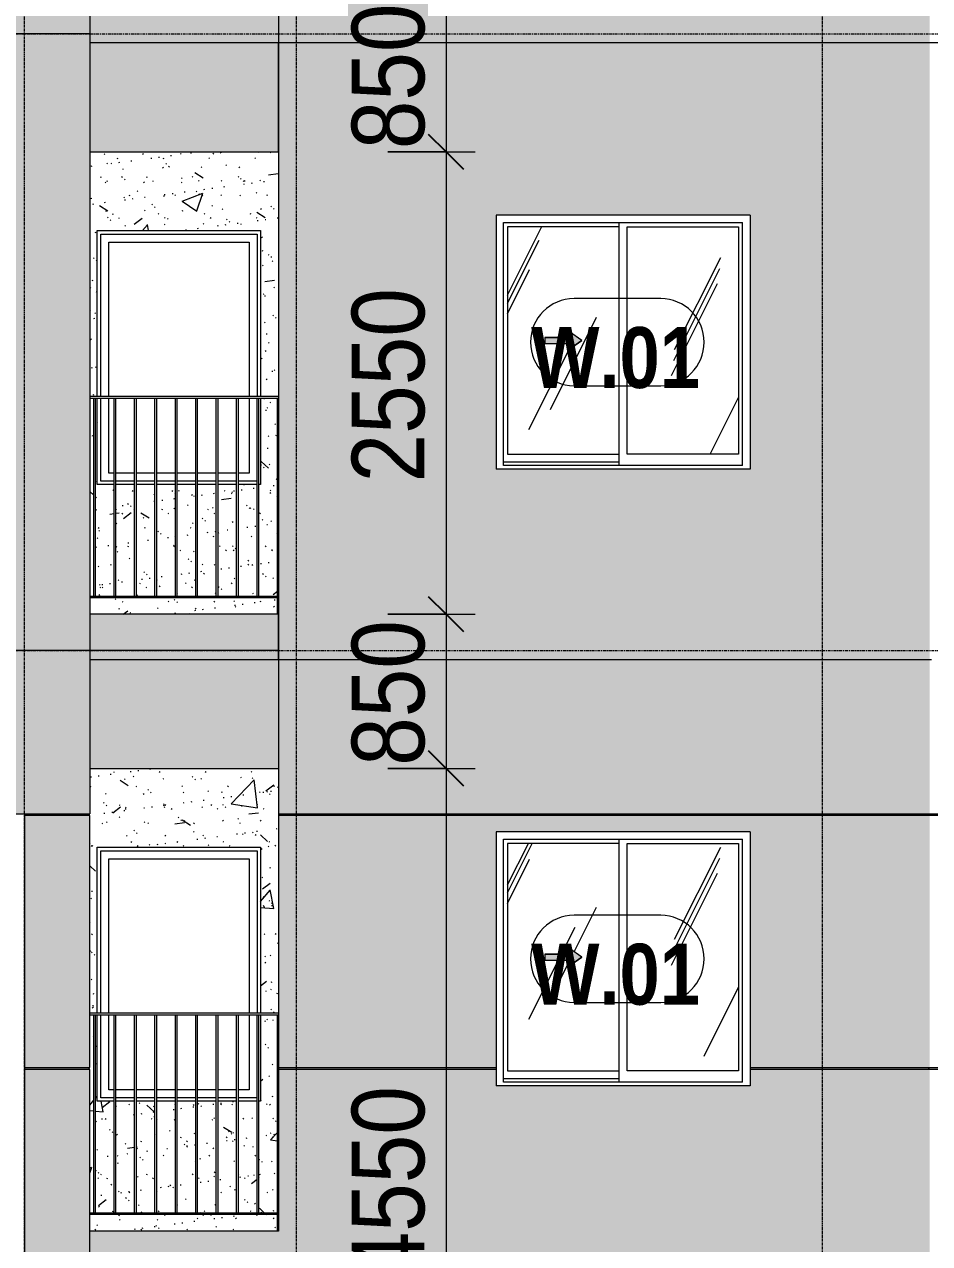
# Model space of a CAD drawing. Header units: millimetres. Extents: x -134153 to 99383, y -5233 to 35400.
# Drawn here: x 5959 to 10949, y 2330 to 9052 of the extents above; entities that cross this region are included whole.
import ezdxf

# ---------------------------------------------------------------- set-up
doc = ezdxf.new("R2010")
doc.units = ezdxf.units.MM
for name, pattern in [('1 NÉT CALL OUT', [6, 3, -3]), ('Centre', [31.75, 6.35, -4.7625, 15.875, -4.7625]), ('Grid Line', [22.225, 12.7, -3.175, 3.175, -3.175])]:
    doc.linetypes.add(name, pattern=pattern)
for name, color, linetype, lineweight in [('0-2', 250, 'Continuous', 5), ('A-ANNO-DIMS', 211, 'Continuous', 9), ('A-ANNO-DIMS-160', 211, 'Continuous', 9), ('A-DETL-GENF', 92, 'Continuous', 9), ('A-DETL-GENF-1', 92, '1 NÉT CALL OUT', 9), ('A-FLOR-HRAL', 11, 'Continuous', 9), ('A-FLOR-HRAL-1', 253, 'Continuous', 9), ('A-FLOR-LEVL-2', 51, 'Centre', 9), ('A-GLAZ', 151, 'Continuous', 9), ('A-GLAZ-1', 253, 'Continuous', 9), ('A-GLAZ-2', 7, 'Continuous', 9), ('A-GLAZ-3', 7, '1 NÉT CALL OUT', 9), ('A-GLAZ-IDEN', 152, 'Continuous', 9), ('A-WALL', 113, 'Continuous', 9), ('A-WALL-PATT-1', 9, 'Continuous', 9), ('A-WALL-PATT-2', 111, 'Continuous', 5), ('I-WALL', 2, 'Continuous', 9), ('I-WALL-1', 7, 'Continuous', 9), ('S-GRID-1', 1, 'Grid Line', 9)]:
    doc.layers.add(name, color=color, linetype=linetype, lineweight=lineweight)
doc.styles.add('Arial_B_1', font='arialbd_0.ttf', dxfattribs={"width": 0.85, "height": 336})
doc.styles.add('UTM Avo', font='UTM Avo.ttf', dxfattribs={"width": 0.9, "height": 400})
doc.dimstyles.new('1_Dim_chi_tiet_2_5', dxfattribs={"dimscale": 304.8, "dimtxt": 399.720379, "dimasz": 0.629921, "dimexe": 0.524934, "dimexo": 0.0625, "dimgap": 0.052493, "dimtad": 1, "dimdec": 0, "dimrnd": 5, "dimzin": 0, "dimdsep": 46, "dimtxsty": 'UTM Avo', "dimblk1": 'OBLIQUE', "dimblk2": 'OBLIQUE', "dimsah": 1, "dimcen": 0.09, "dimdle": 0.524934, "dimazin": 0, "dimtfac": 1, "dimtdec": 4, "dimtix": 1, "dimtmove": 0, "dimatfit": 3, "dimfxl": 1.049869, "dimfxlon": 1, "dimtvp": 1, "dimtolj": 1, "dimtzin": 0, "dimarcsym": 2})
pattern_1 = [(50, (82572.6, 0), (1165.978, -102.01), [121.92, -1341.12]), (355, (82572.6, 0), (-225.554, 1222.763), [97.536, -1072.896]), (100.451, (82669.8, -8.5), (940.433, 1120.746), [103.616, -1139.776]), (46.184, (82572.6, 325.1), (1734.906, -269.074), [182.88, -2011.68]), (96.636, (82717.2, 302.7), (1519.38, 1583.536), [155.424, -1709.665]), (351.184, (82572.6, 325.1), (1519.39, 1583.52), [146.304, -1609.344]), (21, (82735.2, 243.8), (970.332, -654.498), [121.92, -1341.12]), (326, (82735.2, 243.8), (395.533, 1178.804), [97.536, -1072.896]), (71.451, (82816, 189.3), (1365.87, 524.296), [103.616, -1139.776]), (37.5, (82572.62, 0), (19.767, 541.1527), [53.645, -1006.246, 53.645, -1035.507, -1076.96]), (37.5, (82572.62, 0), (19.767, 541.1527), [-2149.043, 53.645, -1023.315]), (7.5, (82572.6, 0), (427.646, 641.156), [53.645, -567.334, 53.645, -981.862, -410.464]), (7.5, (82572.6, 0), (427.646, 641.156), [-1656.486, 53.645, -356.819]), (327.5, (82210.1, 0), (867.782, -36.665), [53.645, -352.755, 53.645, -1214.323, -1682.496]), (327.5, (82210.1, 0), (867.782, -36.665), [-1674.368, 53.645, -1628.85]), (317.5, (82047.56, 0), (948.028, 162.731), [53.645, -474.675, 53.645, -788.416, -1194.816]), (317.5, (82047.56, 0), (948.028, 162.731), [-1370.38, 53.645, -1141.17])]
pattern_2 = [(37.5, (82572.62, 0), (-5.1206, 156.61216), [5.364, -118.181, 5.364, -132.812, -132.08]), (37.5, (82572.62, 0), (-5.1206, 156.61216), [-261.722, 5.364, -126.716]), (7.5, (82572.62, 0), (143.847, 229.3842), [5.364, -61.285, 5.364, -105.989, -42.672]), (7.5, (82572.62, 0), (143.847, 229.3842), [-178.003, 5.364, -37.308]), (327.5, (82472.65, 0), (253.1176, 0.4601), [5.364, -35.276, 5.364, -140.94, -191.008]), (327.5, (82472.65, 0), (253.1176, 0.4601), [-186.944, 5.364, -185.644]), (317.5, (82472.65, 0), (244.3381, 71.3376), [5.364, -14.956, 5.364, -90.546, -109.728]), (317.5, (82472.65, 0), (244.3381, 71.3376), [-116.23, 5.364, -104.364])]
pattern_3 = [(63.435, (84482.24, 111.3), (-0.002, 1625.6), [567.96, -3066.99]), (63.435, (82856.64, 111.3), (-0.002, 1625.6), [567.96, -3066.99]), (63.435, (85260.4, 425.35), (-0.002, 1625.6), [567.96, -3066.99]), (63.435, (83634.8, 425.35), (-0.002, 1625.6), [567.96, -3066.99]), (63.435, (85142.64, 314.5), (-0.002, 1625.6), [567.96, -3066.99]), (63.435, (83517.04, 314.5), (-0.002, 1625.6), [567.96, -3066.99]), (63.435, (85022.6, 949.4), (-0.002, 1625.6), [276.055, -3358.896]), (63.435, (83397, 949.4), (-0.002, 1625.6), [276.055, -3358.896]), (63.435, (84944.06, 851.15), (-0.002, 1625.6), [567.96, -3066.99]), (63.435, (83318.46, 851.15), (-0.002, 1625.6), [567.96, -3066.99]), (63.435, (84957.9, 921.7), (-0.002, 1625.6), [567.96, -3066.99]), (63.435, (83332.3, 921.7), (-0.002, 1625.6), [567.96, -3066.99]), (63.435, (84302.1, 612.2), (-0.002, 1625.6), [567.96, -3066.99]), (63.435, (82676.5, 612.2), (-0.002, 1625.6), [567.96, -3066.99]), (63.435, (84315.9, 695.35), (-0.002, 1625.6), [567.96, -3066.99]), (63.435, (82690.3, 695.35), (-0.002, 1625.6), [567.96, -3066.99]), (63.435, (84319.65, 755.3), (-0.002, 1625.6), [567.96, -3066.99]), (63.435, (82694.05, 755.3), (-0.002, 1625.6), [567.96, -3066.99])]

# ---------------------------------------------------------------- blocks, each defined once
blk = doc.blocks.new('M_Fixed - 900 x 1400-901190-TKCS_MẶT ĐỨNG HƯỚNG NAM')
at = {"layer": 'A-GLAZ-2'}
for p, q in [((61273.6, 7000), (61273.6, 7896)), ((61273.6, 7896), (62135.6, 7896)), ((62135.6, 7896), (62135.6, 7000)), ((61317.6, 7000), (61317.6, 7852)), ((61317.6, 7852), (62091.6, 7852)), ((62091.6, 7852), (62091.6, 7000)), ((61273.6, 6534), (61273.6, 6990)), ((61317.6, 6578), (61317.6, 6990)), ((62091.6, 6990), (62091.6, 6578)), ((61347.6, 6534), (61273.6, 6534)), ((61347.6, 6578), (61317.6, 6578)), ((61460.1, 6578), (61357.6, 6578)), ((61460.1, 6534), (61357.6, 6534)), ((61572.6, 6578), (61470.1, 6578)), ((61572.6, 6534), (61470.1, 6534)), ((61685.1, 6578), (61582.6, 6578)), ((61685.1, 6534), (61582.6, 6534)), ((61797.6, 6578), (61695.1, 6578)), ((61797.6, 6534), (61695.1, 6534)), ((61910.1, 6578), (61807.6, 6578)), ((61910.1, 6534), (61807.6, 6534)), ((62022.6, 6578), (61920.1, 6578)), ((62022.6, 6534), (61920.1, 6534)), ((62091.6, 6578), (62032.6, 6578)), ((62135.1, 6534), (62032.6, 6534))]:
    blk.add_line(p, q, dxfattribs=at)
blk = doc.blocks.new('Railing - 10mm-901206-TKCS_MẶT ĐỨNG HƯỚNG NAM')
at = {"layer": 'A-FLOR-HRAL-1'}
for p, q in [((106960.064287, 5900), (106960.064287, 6990)), ((106970.064287, 5900), (106970.064287, 6990))]:
    blk.add_line(p, q, dxfattribs=at)
blk = doc.blocks.new('Railing - 50 x 10mm-V265-TKCS_MẶT ĐỨNG HƯỚNG NAM')
at = {"layer": 'A-FLOR-HRAL-1'}
for p in [(98652.564287, 6990), (98657.564287, 5800)]:
    blk.add_line(p, (98657.564287, 6990), dxfattribs=at)
blk = doc.blocks.new('Railing - Railing-1004288-TKCS_MẶT ĐỨNG HƯỚNG NAM')
at = {"layer": 'A-FLOR-HRAL-1'}
for p, q in [((44812.6, 5900), (45852.6, 5900)), ((45852.6, 5890), (44812.6, 5890))]:
    blk.add_line(p, q, dxfattribs=at)
at = {"extrusion": (0, 0, -1), "zscale": -1}
for name, p in [('Railing - 10mm-901206-TKCS_MẶT ĐỨNG HƯỚNG NAM', (-151805.1, 0)), ('Railing - 10mm-901206-TKCS_MẶT ĐỨNG HƯỚNG NAM', (-151917.6, 0)), ('Railing - 10mm-901206-TKCS_MẶT ĐỨNG HƯỚNG NAM', (-152030.1, 0)), ('Railing - 10mm-901206-TKCS_MẶT ĐỨNG HƯỚNG NAM', (-152142.6, 0)), ('Railing - 10mm-901206-TKCS_MẶT ĐỨNG HƯỚNG NAM', (-152255.1, 0)), ('Railing - 10mm-901206-TKCS_MẶT ĐỨNG HƯỚNG NAM', (-152367.6, 0)), ('Railing - 10mm-901206-TKCS_MẶT ĐỨNG HƯỚNG NAM', (-152480.1, 0)), ('Railing - 10mm-901206-TKCS_MẶT ĐỨNG HƯỚNG NAM', (-152592.6, 0)), ('Railing - 10mm-901206-TKCS_MẶT ĐỨNG HƯỚNG NAM', (-152705.1, 0)), ('Railing - 50 x 10mm-V265-TKCS_MẶT ĐỨNG HƯỚNG NAM', (-144505.1, 0))]:
    blk.add_blockref(name, p, dxfattribs=at)
blk = doc.blocks.new('Top Rail Type - Top Rail_Internal_-1004289-TKCS_MẶT ĐỨNG HƯỚNG NAM')
at = {"layer": 'A-FLOR-HRAL-1'}
for p, q in [((45852.564287, 7000), (44812.564287, 7000)), ((45852.564287, 6990), (44812.564287, 6990))]:
    blk.add_line(p, q, dxfattribs=at)
blk = doc.blocks.new('NCV_TKTC_TANG 2_rvt-2-TKCS_MẶT ĐỨNG HƯỚNG NAM')
at = {"layer": 'A-WALL-PATT-1'}
h = blk.add_hatch(dxfattribs=at)
h.set_pattern_fill('FP_31', color=256, style=0, pattern_type=2)
h.set_pattern_definition(pattern_1)
h.paths.add_polyline_path([(44812.6, 5800), (45847.6, 5800), (45847.6, 5890), (44812.6, 5890)])
h.paths.add_polyline_path([(45510.1, 5900), (45510.1, 6515), (45407.6, 6513.3), (45407.6, 5900)])
h.paths.add_polyline_path([(45622.6, 5900), (45622.6, 6515), (45520.1, 6513.3), (45520.1, 5900)])
h.paths.add_polyline_path([(45632.6, 5900), (45735.1, 5900), (45735.1, 6515), (45632.6, 6513.3), (45632.6, 6418.3)])
h.paths.add_polyline_path([(45397.6, 5900), (45397.6, 6515), (45295.1, 6513.3), (45295.1, 5900)])
h.paths.add_polyline_path([(45285.1, 5900), (45285.1, 6515), (45182.6, 6513.3), (45182.6, 5900)])
h.paths.add_polyline_path([(44812.6, 5900), (44835.1, 5900), (44835.1, 6990), (44812.6, 6990), (44812.6, 6325.7)])
h.paths.add_polyline_path([(45172.6, 5900), (45172.6, 6515), (45070.1, 6513.3), (45070.1, 5900)])
h.paths.add_polyline_path([(44845.1, 5900), (44947.6, 5900), (44947.6, 6515), (44854.6, 6515), (44854.6, 6990), (44845.1, 6990), (44845.1, 6472.1)])
h.paths.add_polyline_path([(45060.1, 5900), (45060.1, 6515), (44957.6, 6513.3), (44957.6, 5900), (44978.2, 5900)])
h.paths.add_polyline_path([(45745.1, 5900), (45847.6, 5900), (45847.6, 6990), (45754.6, 6990), (45754.6, 6515), (45745.1, 6515), (45745.1, 6507.5)])
h.paths.add_polyline_path([(45847.6, 7000), (45852.6, 7000), (45852.6, 8349.3), (44812.6, 8349.3), (44812.6, 7000), (44854.6, 7000), (44854.6, 7915), (45754.6, 7915), (45754.6, 7000)])
h = blk.add_hatch(dxfattribs=at)
h.set_pattern_fill('FP_32', color=256, style=0, pattern_type=2)
h.set_pattern_definition(pattern_2)
h.paths.add_polyline_path([(44812.6, 5800), (45847.6, 5800), (45847.6, 5890), (44812.6, 5890)])
h.paths.add_polyline_path([(45510.1, 5900), (45510.1, 6515), (45407.6, 6513.3), (45407.6, 5900)])
h.paths.add_polyline_path([(45622.6, 5900), (45622.6, 6515), (45520.1, 6513.3), (45520.1, 5900)])
h.paths.add_polyline_path([(45632.6, 5900), (45735.1, 5900), (45735.1, 6515), (45632.6, 6513.3), (45632.6, 6418.3)])
h.paths.add_polyline_path([(45397.6, 5900), (45397.6, 6515), (45295.1, 6513.3), (45295.1, 5900)])
h.paths.add_polyline_path([(45285.1, 5900), (45285.1, 6515), (45182.6, 6513.3), (45182.6, 5900)])
h.paths.add_polyline_path([(44812.6, 5900), (44835.1, 5900), (44835.1, 6990), (44812.6, 6990), (44812.6, 6325.7)])
h.paths.add_polyline_path([(45172.6, 5900), (45172.6, 6515), (45070.1, 6513.3), (45070.1, 5900)])
h.paths.add_polyline_path([(44845.1, 5900), (44947.6, 5900), (44947.6, 6515), (44854.6, 6515), (44854.6, 6990), (44845.1, 6990), (44845.1, 6472.1)])
h.paths.add_polyline_path([(45060.1, 5900), (45060.1, 6515), (44957.6, 6513.3), (44957.6, 5900), (44978.2, 5900)])
h.paths.add_polyline_path([(45745.1, 5900), (45847.6, 5900), (45847.6, 6990), (45754.6, 6990), (45754.6, 6515), (45745.1, 6515), (45745.1, 6507.5)])
h.paths.add_polyline_path([(45847.6, 7000), (45852.6, 7000), (45852.6, 8349.3), (44812.6, 8349.3), (44812.6, 7000), (44854.6, 7000), (44854.6, 7915), (45754.6, 7915), (45754.6, 7000)])
at = {"layer": 'I-WALL-1'}
for p, q in [((44854.6, 7000), (44854.6, 7915)), ((44854.6, 7915), (45754.6, 7915)), ((45754.6, 7915), (45754.6, 7000)), ((44854.6, 6515), (44854.6, 6990)), ((45754.6, 6990), (45754.6, 6515)), ((44947.6, 6515), (44854.6, 6515)), ((45060.1, 6515), (44957.6, 6515)), ((45172.6, 6515), (45070.1, 6515)), ((45285.1, 6515), (45182.6, 6515)), ((45397.6, 6515), (45295.1, 6515)), ((45510.1, 6515), (45407.6, 6515)), ((45622.6, 6515), (45520.1, 6515)), ((45735.1, 6515), (45632.6, 6515)), ((45754.6, 6515), (45745.1, 6515))]:
    blk.add_line(p, q, dxfattribs=at)
at = {"layer": 'A-FLOR-HRAL-1'}
for name in ['Top Rail Type - Top Rail_Internal_-1004289-TKCS_MẶT ĐỨNG HƯỚNG NAM', 'Railing - Railing-1004288-TKCS_MẶT ĐỨNG HƯỚNG NAM']:
    blk.add_blockref(name, (0, 0), dxfattribs=at)
at = {"layer": 'A-GLAZ-1'}
blk.add_blockref('M_Fixed - 900 x 1400-901190-TKCS_MẶT ĐỨNG HƯỚNG NAM', (-16400, 0), dxfattribs=at)
blk = doc.blocks.new('M_Fixed - 900 x 1400-553070-TKCS_MẶT ĐỨNG HƯỚNG NAM')
at = {"layer": 'A-GLAZ-2'}
for p, q in [((61273.6, 3600), (61273.6, 4496)), ((61273.6, 4496), (62135.6, 4496)), ((61317.6, 3600), (61317.6, 4452)), ((61317.6, 4452), (62091.6, 4452)), ((62091.6, 4452), (62091.6, 3600)), ((62135.6, 4496), (62135.6, 3600)), ((61273.6, 3134), (61273.6, 3590)), ((61317.6, 3178), (61317.6, 3590)), ((62091.6, 3590), (62091.6, 3178)), ((61347.6, 3178), (61317.6, 3178)), ((61460.1, 3178), (61357.6, 3178)), ((61572.6, 3178), (61470.1, 3178)), ((61685.1, 3178), (61582.6, 3178)), ((61797.6, 3178), (61695.1, 3178)), ((61910.1, 3178), (61807.6, 3178)), ((62022.6, 3178), (61920.1, 3178)), ((62091.6, 3178), (62032.6, 3178)), ((61347.6, 3134), (61273.6, 3134)), ((61460.1, 3134), (61357.6, 3134)), ((61572.6, 3134), (61470.1, 3134)), ((61685.1, 3134), (61582.6, 3134)), ((61797.6, 3134), (61695.1, 3134)), ((61910.1, 3134), (61807.6, 3134)), ((62022.6, 3134), (61920.1, 3134)), ((62135.1, 3134), (62032.6, 3134))]:
    blk.add_line(p, q, dxfattribs=at)
blk = doc.blocks.new('Railing - 10mm-457212-TKCS_MẶT ĐỨNG HƯỚNG NAM')
at = {"layer": 'A-FLOR-HRAL-1'}
for p, q in [((115160.064287, 2500), (115160.064287, 3590)), ((115170.064287, 2500), (115170.064287, 3590))]:
    blk.add_line(p, q, dxfattribs=at)
blk = doc.blocks.new('Railing - 50 x 10mm-V271-TKCS_MẶT ĐỨNG HƯỚNG NAM')
at = {"layer": 'A-FLOR-HRAL-1'}
for p in [(45847.6, 2399.2), (45852.6, 3590)]:
    blk.add_line(p, (45847.6, 3590), dxfattribs=at)
blk = doc.blocks.new('Railing - Railing-641395-TKCS_MẶT ĐỨNG HƯỚNG NAM')
at = {"layer": 'A-FLOR-HRAL-1'}
for p, q in [((44812.6, 2500), (45852.6, 2500)), ((45852.6, 2490), (44812.6, 2490))]:
    blk.add_line(p, q, dxfattribs=at)
at = {"extrusion": (0, 0, -1), "zscale": -1}
for p in [(-160005.1, 0), (-160117.6, 0), (-160230.1, 0), (-160342.6, 0), (-160455.1, 0), (-160567.6, 0), (-160680.1, 0), (-160792.6, 0), (-160905.1, 0)]:
    blk.add_blockref('Railing - 10mm-457212-TKCS_MẶT ĐỨNG HƯỚNG NAM', p, dxfattribs=at)
blk.add_blockref('Railing - 50 x 10mm-V271-TKCS_MẶT ĐỨNG HƯỚNG NAM', (0, 0))
blk = doc.blocks.new('Top Rail Type - Top Rail_Internal_-641396-TKCS_MẶT ĐỨNG HƯỚNG NAM')
at = {"layer": 'A-FLOR-HRAL-1'}
for p, q in [((45852.564287, 3600), (44812.564287, 3600)), ((45852.564287, 3590), (44812.564287, 3590))]:
    blk.add_line(p, q, dxfattribs=at)
blk = doc.blocks.new('NCV_TKTC_TANG 1_rvt-2-TKCS_MẶT ĐỨNG HƯỚNG NAM')
at = {"layer": 'A-WALL-PATT-1'}
h = blk.add_hatch(dxfattribs=at)
h.set_pattern_fill('FP_31', color=256, style=0, pattern_type=2)
h.set_pattern_definition(pattern_1)
h.paths.add_polyline_path([(44850.9, 2399.2), (45847.6, 2399.2), (45847.6, 2490), (44812.6, 2490), (44812.6, 2399.2)])
h.paths.add_polyline_path([(45510.1, 2500), (45510.1, 3115), (45407.6, 3115), (45407.6, 2500)])
h.paths.add_polyline_path([(45622.6, 2500), (45622.6, 3115), (45520.1, 3115), (45520.1, 2500)])
h.paths.add_polyline_path([(45632.6, 2500), (45735.1, 2500), (45735.1, 3115), (45632.6, 3115), (45632.6, 3018.3)])
h.paths.add_polyline_path([(45182.6, 2500), (45285.1, 2500), (45285.1, 3115), (45182.6, 3115), (45182.6, 2661.9)])
h.paths.add_polyline_path([(45172.6, 2500), (45172.6, 3115), (45070.1, 3115), (45070.1, 2500)])
h.paths.add_polyline_path([(45397.6, 2500), (45397.6, 3115), (45295.1, 3115), (45295.1, 2500)])
h.paths.add_polyline_path([(44835.1, 2500), (44835.1, 3590), (44812.6, 3590), (44812.6, 3300), (44808.6, 3300), (44808.6, 3290), (44812.6, 3290), (44812.6, 2500)])
h.paths.add_polyline_path([(44845.1, 2500), (44947.6, 2500), (44947.6, 3115), (44854.6, 3115), (44854.6, 3590), (44845.1, 3590), (44845.1, 3072.1)])
h.paths.add_polyline_path([(44978.2, 2500), (45060.1, 2500), (45060.1, 3115), (44957.6, 3115), (44957.6, 2500)])
h.paths.add_polyline_path([(45745.1, 2500), (45847.6, 2500), (45847.6, 3590), (45754.6, 3590), (45754.6, 3115), (45745.1, 3115), (45745.1, 3107.5)])
h.paths.add_polyline_path([(44812.6, 3600), (44854.6, 3600), (44854.6, 4515), (45754.6, 4515), (45754.6, 3600), (45852.6, 3600), (45852.6, 4950), (44812.6, 4950), (44812.6, 4700), (44808.6, 4700), (44808.6, 4690), (44812.6, 4690), (44812.6, 4019.3)])
h = blk.add_hatch(dxfattribs=at)
h.set_pattern_fill('FP_32', color=256, style=0, pattern_type=2)
h.set_pattern_definition(pattern_2)
h.paths.add_polyline_path([(44850.9, 2399.2), (45847.6, 2399.2), (45847.6, 2490), (44812.6, 2490), (44812.6, 2399.2)])
h.paths.add_polyline_path([(45510.1, 2500), (45510.1, 3115), (45407.6, 3115), (45407.6, 2500)])
h.paths.add_polyline_path([(45622.6, 2500), (45622.6, 3115), (45520.1, 3115), (45520.1, 2500)])
h.paths.add_polyline_path([(45632.6, 2500), (45735.1, 2500), (45735.1, 3115), (45632.6, 3115), (45632.6, 3018.3)])
h.paths.add_polyline_path([(45182.6, 2500), (45285.1, 2500), (45285.1, 3115), (45182.6, 3115), (45182.6, 2661.9)])
h.paths.add_polyline_path([(45172.6, 2500), (45172.6, 3115), (45070.1, 3115), (45070.1, 2500)])
h.paths.add_polyline_path([(45397.6, 2500), (45397.6, 3115), (45295.1, 3115), (45295.1, 2500)])
h.paths.add_polyline_path([(44835.1, 2500), (44835.1, 3590), (44812.6, 3590), (44812.6, 3300), (44808.6, 3300), (44808.6, 3290), (44812.6, 3290), (44812.6, 2500)])
h.paths.add_polyline_path([(44845.1, 2500), (44947.6, 2500), (44947.6, 3115), (44854.6, 3115), (44854.6, 3590), (44845.1, 3590), (44845.1, 3072.1)])
h.paths.add_polyline_path([(44978.2, 2500), (45060.1, 2500), (45060.1, 3115), (44957.6, 3115), (44957.6, 2500)])
h.paths.add_polyline_path([(45745.1, 2500), (45847.6, 2500), (45847.6, 3590), (45754.6, 3590), (45754.6, 3115), (45745.1, 3115), (45745.1, 3107.5)])
h.paths.add_polyline_path([(44812.6, 3600), (44854.6, 3600), (44854.6, 4515), (45754.6, 4515), (45754.6, 3600), (45852.6, 3600), (45852.6, 4950), (44812.6, 4950), (44812.6, 4700), (44808.6, 4700), (44808.6, 4690), (44812.6, 4690), (44812.6, 4019.3)])
at = {"layer": 'I-WALL-1'}
for p, q in [((44854.6, 3600), (44854.6, 4515)), ((44854.6, 4515), (45754.6, 4515)), ((45754.6, 4515), (45754.6, 3600)), ((44854.6, 3115), (44854.6, 3590)), ((45754.6, 3590), (45754.6, 3115)), ((44947.6, 3115), (44854.6, 3115)), ((45060.1, 3115), (44957.6, 3115)), ((45172.6, 3115), (45070.1, 3115)), ((45285.1, 3115), (45182.6, 3115)), ((45397.6, 3115), (45295.1, 3115)), ((45510.1, 3115), (45407.6, 3115)), ((45622.6, 3115), (45520.1, 3115)), ((45735.1, 3115), (45632.6, 3115)), ((45754.6, 3115), (45745.1, 3115))]:
    blk.add_line(p, q, dxfattribs=at)
at = {"layer": 'A-FLOR-HRAL'}
for name in ['Top Rail Type - Top Rail_Internal_-641396-TKCS_MẶT ĐỨNG HƯỚNG NAM', 'Railing - Railing-641395-TKCS_MẶT ĐỨNG HƯỚNG NAM']:
    blk.add_blockref(name, (0, 0), dxfattribs=at)
at = {"layer": 'A-GLAZ'}
blk.add_blockref('M_Fixed - 900 x 1400-553070-TKCS_MẶT ĐỨNG HƯỚNG NAM', (-16400, 0), dxfattribs=at)
blk = doc.blocks.new('1_FAMILY RVT - W01-WxH 1400x1400xmm-389822-TKCS_MẶT ĐỨNG HƯỚNG NAM')
at = {"layer": 'A-DETL-GENF-1'}
blk.add_hatch(color=256, dxfattribs=at).paths.add_polyline_path([(47457.1, 3862.1), (47524.8, 3909.5), (47457.1, 3957), (47457.1, 3926.5), (47321.6, 3926.5), (47321.6, 3892.6), (47457.1, 3892.6)])
at = {"layer": 'A-GLAZ'}
h = blk.add_hatch(dxfattribs=at)
h.set_pattern_fill('FP_30', color=256, style=0, pattern_type=2)
h.set_pattern_definition(pattern_3)
h.paths.add_polyline_path([(47116.1, 3282.6), (47730.3, 3282.6), (47730.3, 4536.5), (47116.1, 4536.5), (47116.1, 3896.8)])
h.paths.add_polyline_path([(47457.1, 3862.1), (47457.1, 3892.6), (47321.6, 3892.6), (47321.6, 3926.5), (47457.1, 3926.5), (47457.1, 3957), (47524.8, 3909.5), (47500.6, 3892.6)])
h = blk.add_hatch(dxfattribs=at)
h.set_pattern_fill('FP_30', color=256, style=0, pattern_type=2)
h.set_pattern_definition(pattern_3)
h.paths.add_polyline_path([(48389.1, 3282.6), (48389.1, 4536.5), (47774.8, 4536.5), (47774.8, 3282.6)])
at = {"layer": 'A-DETL-GENF'}
for p, q in [((47321.6, 3926.5), (47321.6, 3892.6)), ((47321.6, 3926.5), (47457.1, 3926.5)), ((47457.1, 3926.5), (47321.6, 3926.5)), ((47321.6, 3926.5), (47321.6, 3892.6)), ((47457.1, 3957), (47457.1, 3926.5)), ((47524.8, 3909.5), (47457.1, 3957)), ((47524.8, 3909.5), (47457.1, 3957)), ((47457.1, 3957), (47457.1, 3926.5)), ((47524.8, 3909.5), (47457.1, 3862.1)), ((47457.1, 3862.1), (47524.8, 3909.5)), ((47321.6, 3892.6), (47457.1, 3892.6)), ((47321.6, 3892.6), (47457.1, 3892.6)), ((47457.1, 3892.6), (47457.1, 3862.1)), ((47457.1, 3892.6), (47457.1, 3862.1))]:
    blk.add_line(p, q, dxfattribs=at)
at = {"layer": 'A-GLAZ'}
for p, q in [((48452.6, 4600), (47052.6, 4600)), ((47052.6, 4600), (47052.6, 3200)), ((48452.6, 4600), (48452.6, 3200)), ((47093.5, 4559.1), (48411.6, 4559.1)), ((47093.5, 3219.1), (47093.5, 4559.1)), ((47116.1, 4536.5), (47116.1, 3282.6)), ((47730.3, 4536.5), (47116.1, 4536.5)), ((47730.3, 4559.1), (47730.3, 3219.1)), ((47774.8, 3282.6), (47774.8, 4536.5)), ((47774.8, 4536.5), (48389.1, 4536.5)), ((48389.1, 4536.5), (48389.1, 3282.6)), ((48411.6, 3219.1), (48411.6, 4559.1)), ((47730.3, 3238.1), (47093.5, 3238.1)), ((47730.3, 3238.1), (47093.5, 3238.1)), ((47116.1, 3282.6), (47730.3, 3282.6)), ((48389.1, 3282.6), (47774.8, 3282.6)), ((48452.6, 3200), (47052.6, 3200)), ((48411.6, 3219.1), (47093.5, 3219.1))]:
    blk.add_line(p, q, dxfattribs=at)
blk = doc.blocks.new('1_FAMILY RVT - W01-WxH 1400x1400xmm-V274-TKCS_MẶT ĐỨNG HƯỚNG NAM')
at = {"layer": 'A-DETL-GENF-1'}
blk.add_hatch(color=256, dxfattribs=at).paths.add_polyline_path([(47457.1, 7262.1), (47524.8, 7309.5), (47457.1, 7357), (47457.1, 7326.5), (47321.6, 7326.5), (47321.6, 7292.6), (47457.1, 7292.6)])
at = {"layer": 'A-GLAZ'}
h = blk.add_hatch(dxfattribs=at)
h.set_pattern_fill('FP_30', color=256, style=0, pattern_type=2)
h.set_pattern_definition(pattern_3)
h.paths.add_polyline_path([(47116.1, 6682.5), (47730.3, 6682.5), (47730.3, 7936.5), (47116.1, 7936.5), (47116.1, 7296.8)])
h.paths.add_polyline_path([(47457.1, 7262.1), (47457.1, 7292.6), (47321.6, 7292.6), (47321.6, 7326.5), (47457.1, 7326.5), (47457.1, 7357), (47524.8, 7309.5), (47500.6, 7292.6)])
h = blk.add_hatch(dxfattribs=at)
h.set_pattern_fill('FP_30', color=256, style=0, pattern_type=2)
h.set_pattern_definition(pattern_3)
h.paths.add_polyline_path([(48389.1, 6682.5), (48389.1, 7936.5), (47774.8, 7936.5), (47774.8, 6682.5)])
at = {"layer": 'A-DETL-GENF'}
for p, q in [((47457.1, 7357), (47457.1, 7326.5)), ((47524.8, 7309.5), (47457.1, 7357)), ((47524.8, 7309.5), (47457.1, 7357)), ((47457.1, 7357), (47457.1, 7326.5)), ((47321.6, 7326.5), (47321.6, 7292.6)), ((47321.6, 7326.5), (47457.1, 7326.5)), ((47457.1, 7326.5), (47321.6, 7326.5)), ((47321.6, 7326.5), (47321.6, 7292.6)), ((47321.6, 7292.6), (47457.1, 7292.6)), ((47321.6, 7292.6), (47457.1, 7292.6)), ((47524.8, 7309.5), (47457.1, 7262.1)), ((47457.1, 7262.1), (47524.8, 7309.5)), ((47457.1, 7292.6), (47457.1, 7262.1)), ((47457.1, 7292.6), (47457.1, 7262.1))]:
    blk.add_line(p, q, dxfattribs=at)
at = {"layer": 'A-GLAZ'}
for p, q in [((48452.6, 8000), (47052.6, 8000)), ((47052.6, 8000), (47052.6, 6600)), ((48452.6, 8000), (48452.6, 6600)), ((47093.5, 7959.1), (48411.6, 7959.1)), ((47093.5, 6619), (47093.5, 7959.1)), ((47116.1, 7936.5), (47116.1, 6682.5)), ((47730.3, 7936.5), (47116.1, 7936.5)), ((47730.3, 7959.1), (47730.3, 6619)), ((47774.8, 6682.5), (47774.8, 7936.5)), ((47774.8, 7936.5), (48389.1, 7936.5)), ((48389.1, 7936.5), (48389.1, 6682.5)), ((48411.6, 6619), (48411.6, 7959.1)), ((47116.1, 6682.5), (47730.3, 6682.5)), ((48389.1, 6682.5), (47774.8, 6682.5)), ((48452.6, 6600), (47052.6, 6600)), ((47730.3, 6638.1), (47093.5, 6638.1)), ((47730.3, 6638.1), (47093.5, 6638.1)), ((48411.6, 6619), (47093.5, 6619))]:
    blk.add_line(p, q, dxfattribs=at)
blk = doc.blocks.new('SSA-WINDOW TAG - 10-2062020-TKCS_MẶT ĐỨNG HƯỚNG NAM')
at = {"layer": 'A-GLAZ-IDEN'}
for p, q in [((43760.064287, 11140), (43282.564287, 11140)), ((43282.564287, 10660), (43760.064287, 10660))]:
    blk.add_line(p, q, dxfattribs=at)
for centre, start, end in [((43282.564287, 10900), 90, 270), ((43760.064287, 10900), 270, 90)]:
    blk.add_arc(centre, 240, start, end, dxfattribs=at)
blk = doc.blocks.new('DIMBLOCK107-TKCS_MẶT ĐỨNG HƯỚNG NAM')
at = {"layer": 'A-ANNO-DIMS-160', "lineweight": 25}
for p, q in [((8283.1, 9200), (8187.1, 9296)), ((8283.1, 9200), (8379.1, 9104)), ((8283.1, 8349.3), (8187.1, 8445.3)), ((8283.1, 8349.3), (8379.1, 8253.3))]:
    blk.add_line(p, q, dxfattribs=at)
at = {"layer": 'A-ANNO-DIMS-160'}
for p, q in [((7963.1, 9200), (8443.1, 9200)), ((8283.1, 9200), (7963.1, 9200)), ((8283.1, 9200), (8283.1, 8349.3)), ((7963.1, 8349.3), (8443.1, 8349.3)), ((8283.1, 8349.3), (7963.1, 8349.3))]:
    blk.add_line(p, q, dxfattribs=at)
at = {"layer": 'A-ANNO-DIMS-160', "color": 0, "insert": (7763.5, 8363.8), "char_height": 400, "width": 985.977, "attachment_point": 1, "rotation": 90, "line_spacing_factor": 1.110334, "style": 'UTM Avo'}
blk.add_mtext('850', dxfattribs=at)
blk = doc.blocks.new('_Oblique')
at = {"color": 0, "linetype": 'ByBlock', "lineweight": -2}
blk.add_line((-0.5, -0.5), (0.5, 0.5), dxfattribs=at)
blk = doc.blocks.new('DIMBLOCK108-TKCS_MẶT ĐỨNG HƯỚNG NAM')
at = {"layer": 'A-ANNO-DIMS-160', "lineweight": 25}
for p, q in [((8283.1, 8349.3), (8187.1, 8445.3)), ((8283.1, 8349.3), (8379.1, 8253.3)), ((8283.1, 5800), (8187.1, 5896)), ((8283.1, 5800), (8379.1, 5704))]:
    blk.add_line(p, q, dxfattribs=at)
at = {"layer": 'A-ANNO-DIMS-160'}
for p, q in [((7963.1, 8349.3), (8443.1, 8349.3)), ((8283.1, 8349.3), (7963.1, 8349.3)), ((8283.1, 8349.3), (8283.1, 5800)), ((7963.1, 5800), (8443.1, 5800)), ((8283.1, 5800), (7963.1, 5800))]:
    blk.add_line(p, q, dxfattribs=at)
at = {"layer": 'A-ANNO-DIMS-160', "color": 0, "insert": (7763.5, 6526.9), "char_height": 400, "width": 1314.636, "attachment_point": 1, "rotation": 90, "line_spacing_factor": 1.110334, "style": 'UTM Avo'}
blk.add_mtext('2550', dxfattribs=at)
blk = doc.blocks.new('DIMBLOCK109-TKCS_MẶT ĐỨNG HƯỚNG NAM')
at = {"layer": 'A-ANNO-DIMS-160', "lineweight": 25}
for p, q in [((8283.1, 5800), (8187.1, 5896)), ((8283.1, 5800), (8379.1, 5704)), ((8283.1, 4950), (8187.1, 5046)), ((8283.1, 4950), (8379.1, 4854))]:
    blk.add_line(p, q, dxfattribs=at)
at = {"layer": 'A-ANNO-DIMS-160'}
for p, q in [((7963.1, 5800), (8443.1, 5800)), ((8283.1, 5800), (7963.1, 5800)), ((8283.1, 5800), (8283.1, 4950)), ((7963.1, 4950), (8443.1, 4950)), ((8283.1, 4950), (7963.1, 4950))]:
    blk.add_line(p, q, dxfattribs=at)
at = {"layer": 'A-ANNO-DIMS-160', "color": 0, "insert": (7763.5, 4964.2), "char_height": 400, "width": 985.977, "attachment_point": 1, "rotation": 90, "line_spacing_factor": 1.110334, "style": 'UTM Avo'}
blk.add_mtext('850', dxfattribs=at)
blk = doc.blocks.new('DIMBLOCK110-TKCS_MẶT ĐỨNG HƯỚNG NAM')
at = {"layer": 'A-ANNO-DIMS-160', "lineweight": 25}
for p, q in [((8283.1, 4950), (8187.1, 5046)), ((8283.1, 4950), (8379.1, 4854)), ((8283.1, 400), (8187.1, 496)), ((8283.1, 400), (8379.1, 304))]:
    blk.add_line(p, q, dxfattribs=at)
at = {"layer": 'A-ANNO-DIMS-160'}
for p, q in [((7963.1, 4950), (8443.1, 4950)), ((8283.1, 4950), (7963.1, 4950)), ((8283.1, 4950), (8283.1, 240)), ((8603.1, 400), (8123.1, 400)), ((8283.1, 400), (8603.1, 400))]:
    blk.add_line(p, q, dxfattribs=at)
at = {"layer": 'A-ANNO-DIMS-160', "color": 0, "insert": (7763.5, 2127.2), "char_height": 400, "width": 1314.636, "attachment_point": 1, "rotation": 90, "line_spacing_factor": 1.110334, "style": 'UTM Avo'}
blk.add_mtext('4550', dxfattribs=at)

msp = doc.modelspace()

# ---------------------------------------------------------------- hatches: boundary and pattern name
at = {"layer": 'A-WALL-PATT-2'}
h = msp.add_hatch(color=256, dxfattribs=at)
h.paths.add_polyline_path([(4018.2, 9000), (6308.9, 9000), (6308.9, 12400), (-4841.1, 12400), (-4841.1, 9000)])
h.paths.add_polyline_path([(4399.8, 10200), (4358.9, 10200), (4358.9, 11600), (5758.9, 11600), (5758.9, 10200), (5604.8, 10200)])
for points in [[(6308.9, 9000), (6318.9, 9000), (6318.9, 12400), (6308.9, 12400), (6308.9, 9825.9)], [(7191.4, 8950), (7358.9, 8950), (7358.9, 9200), (6318.9, 9200), (6318.9, 8950), (6390.1, 8950)], [(6318.9, 5600), (6318.9, 9000), (6308.9, 9000), (6308.9, 5600)], [(6318.9, 8349.3), (7358.9, 8349.3), (7358.9, 8950), (6318.9, 8950), (6318.9, 8721.7)], [(6318.9, 5550), (7358.9, 5550), (7358.9, 5800), (6318.9, 5800), (6318.9, 5600)], [(7358.9, 4950), (7358.9, 5600), (6318.9, 5600), (6318.9, 4950), (7191.4, 4950)], [(10364.6, 4690), (10944.9, 4690), (10944.9, 4700), (7358.9, 4700), (7358.9, 4690), (9958.9, 4690)], [(10944.9, 4690), (10948.9, 4690), (10948.9, 4700), (10944.9, 4700), (10944.9, 4695.2)], [(5958.9, 3290), (6314.9, 3290), (6314.9, 3300), (5958.9, 3300)], [(8558.9, 3290), (8558.9, 3300), (7358.9, 3300), (7358.9, 3290)], [(10364.6, 3290), (10944.9, 3290), (10944.9, 3300), (9958.9, 3300), (9958.9, 3290)], [(10948.9, 3290), (10948.9, 3300), (10944.9, 3300), (10944.9, 3290)], [(7358.9, 2200), (7358.9, 2399.2), (6318.9, 2399.2), (6318.9, 2200), (7191.4, 2200)]]:
    msp.add_hatch(color=256, dxfattribs=at).paths.add_polyline_path(points)
h = msp.add_hatch(color=256, dxfattribs=at)
h.paths.add_polyline_path([(8778, 8950), (10948.9, 8950), (10948.9, 12350), (7358.9, 12350), (7358.9, 8950)])
h.paths.add_polyline_path([(9917.9, 10000), (8558.9, 10000), (8558.9, 11400), (9958.9, 11400), (9958.9, 10000)])
h = msp.add_hatch(color=256, dxfattribs=at)
h.paths.add_polyline_path([(-4841.1, 5600), (6308.9, 5600), (6308.9, 9000), (-4841.1, 9000), (-4841.1, 7617.5)])
h.paths.add_polyline_path([(5604.8, 6800), (4358.9, 6800), (4358.9, 8200), (5758.9, 8200), (5758.9, 6800), (5717.9, 6800)])
h = msp.add_hatch(color=256, dxfattribs=at)
h.paths.add_polyline_path([(10364.6, 5550), (10948.9, 5550), (10948.9, 8950), (7358.9, 8950), (7358.9, 5550), (8778, 5550)])
h.paths.add_polyline_path([(9917.9, 6600), (8558.9, 6600), (8558.9, 8000), (9958.9, 8000), (9958.9, 6600)])
h = msp.add_hatch(color=256, dxfattribs=at)
h.paths.add_polyline_path([(-4851.1, 2200), (3918.9, 2200), (3918.9, 3290), (-4851.1, 3290), (-4851.1, 2648.5)])
h.paths.add_polyline_path([(5958.9, 2200), (6318.9, 2200), (6318.9, 3290), (5958.9, 3290), (5958.9, 3200.6)])
h.paths.add_polyline_path([(-4851.1, 3300), (3918.9, 3300), (3918.9, 4690), (-4851.1, 4690)])
h.paths.add_polyline_path([(5958.9, 3300), (6318.9, 3300), (6318.9, 4690), (5958.9, 4690)])
h.paths.add_polyline_path([(4018.2, 4700), (6318.9, 4700), (6318.9, 5600), (-4851.1, 5600), (-4851.1, 4700), (-2328.1, 4700)])
h = msp.add_hatch(color=256, dxfattribs=at)
h.paths.add_polyline_path([(8599.8, 2200), (10948.9, 2200), (10948.9, 3290), (9958.9, 3290), (9958.9, 3200), (8558.9, 3200.6), (8558.9, 3290), (7358.9, 3290), (7358.9, 2200), (8558.9, 2200)])
h.paths.add_polyline_path([(10948.9, 3300), (10948.9, 4690), (7358.9, 4690), (7358.9, 3300), (8558.9, 3300), (8558.9, 4600), (9958.9, 4600), (9958.9, 3300), (10364.6, 3300)])
h.paths.add_polyline_path([(10948.9, 4700), (10948.9, 5550), (7358.9, 5550), (7358.9, 4700), (10364.6, 4700)])
h = msp.add_hatch(color=256, dxfattribs=at)
h.paths.add_polyline_path([(6314.9, 4690), (6314.9, 4700), (5958.9, 4700), (5958.9, 4690)])
h.paths.add_polyline_path([(-4847.1, 4690), (3918.9, 4690), (3918.9, 4700), (-4847.1, 4700)])

# ---------------------------------------------------------------- linework, layer by layer
at = {"layer": 'A-FLOR-LEVL-2'}
for p, q in [((-12769.4, 9000), (95658.9, 9000)), ((-12769.4, 5600), (95658.9, 5600))]:
    msp.add_line(p, q, dxfattribs=at)
at = {"layer": 'A-WALL'}
for p, q in [((7358.9, 29350), (7358.9, 2399.2)), ((6318.9, 26000), (6318.9, 4700)), ((6318.9, 9000), (-4841.1, 9000)), ((14443.9, 8950), (7358.9, 8950)), ((6318.9, 5600), (-4851.1, 5600)), ((7358.9, 5600), (6318.9, 5600)), ((7358.9, 5550), (10958.9, 5550)), ((6318.9, 4950), (7358.9, 4950)), ((-4851.1, 4700), (6318.9, 4700)), ((5958.9, 4700), (5958.9, 900)), ((6318.9, 4690), (5958.9, 4690)), ((6314.9, 4690), (6314.9, 4700)), ((6318.9, 3300), (6318.9, 4690)), ((7358.9, 4700), (11158.9, 4700)), ((11158.9, 4690), (7358.9, 4690)), ((10944.9, 4690), (10944.9, 4700)), ((5958.9, 3300), (6318.9, 3300)), ((6314.9, 3300), (6314.9, 3290)), ((7358.9, 3300), (8558.9, 3300)), ((9958.9, 3300), (11158.9, 3300)), ((10944.9, 3290), (10944.9, 3300)), ((6318.9, 3290), (5958.9, 3290)), ((6318.9, 2000), (6318.9, 3290)), ((8558.9, 3290), (7358.9, 3290)), ((11158.9, 3290), (9958.9, 3290)), ((7358.9, 2399.2), (6318.9, 2399.2))]:
    msp.add_line(p, q, dxfattribs=at)
at = {"layer": 'I-WALL'}
for p, q in [((6318.9, 8950), (6318.9, 8950)), ((7358.9, 8950), (6318.9, 8950)), ((7358.9, 8349.3), (7358.9, 8950)), ((6318.9, 8349.3), (7358.9, 8349.3)), ((7358.9, 5800), (6318.9, 5800)), ((7358.9, 5550), (7358.9, 5800)), ((6318.9, 5550), (7358.9, 5550))]:
    msp.add_line(p, q, dxfattribs=at)
at = {"layer": 'S-GRID-1'}
for p, q in [((5958.9, 856.3), (5958.9, 30285.9)), ((7458.9, 856.3), (7458.9, 30285.9)), ((10358.9, 856.3), (10358.9, 30285.9))]:
    msp.add_line(p, q, dxfattribs=at)

# ---------------------------------------------------------------- block references
at = {"layer": '0-2'}
for name in ['NCV_TKTC_TANG 2_rvt-2-TKCS_MẶT ĐỨNG HƯỚNG NAM', 'NCV_TKTC_TANG 1_rvt-2-TKCS_MẶT ĐỨNG HƯỚNG NAM']:
    msp.add_blockref(name, (-38493.7, 0), dxfattribs=at)
at = {"layer": 'A-GLAZ-3'}
for name in ['1_FAMILY RVT - W01-WxH 1400x1400xmm-V274-TKCS_MẶT ĐỨNG HƯỚNG NAM', '1_FAMILY RVT - W01-WxH 1400x1400xmm-389822-TKCS_MẶT ĐỨNG HƯỚNG NAM']:
    msp.add_blockref(name, (-38493.7, 0), dxfattribs=at)
at = {"layer": 'A-GLAZ-IDEN'}
for p in [(-34293.7, -3600), (-34293.7, -7000)]:
    msp.add_blockref('SSA-WINDOW TAG - 10-2062020-TKCS_MẶT ĐỨNG HƯỚNG NAM', p, dxfattribs=at)

# ---------------------------------------------------------------- texts
at = {"layer": 'A-GLAZ-IDEN', "char_height": 336, "width": 962.88, "attachment_point": 5, "line_spacing_factor": 0.936439, "style": 'Arial_B_1'}
for insert in [(9217.6, 7212.7), (9217.6, 3812.7)]:
    msp.add_mtext('\\pt6.80064,13.60128,20.39856,27.1992,33.99984,40.80048,47.60112,54.3984,61.19904,67.99968,74.80032,81.60096,88.4016,95.19888,101.99952,108.80016,115.6008,122.40144,129.19872,135.99936,142.8,149.60064,156.40128,163.19856,169.9992,176.79984,183.60048,190.40112,197.1984,203.99904,210.79968,217.60032;W.01', dxfattribs=dict(at, insert=insert))

# ---------------------------------------------------------------- dimensions: what is measured, and where the dimension line sits
at = {"layer": 'A-ANNO-DIMS'}
for base, p1, p2, override, picture, middle in [((8283.1, 8349.3), (7963.1, 9200), (7963.1, 8349.3), {"dimpost": '<>', "dimfxl": 850.654861}, 'DIMBLOCK107-TKCS_MẶT ĐỨNG HƯỚNG NAM', (8060.1, 8774.7)), ((8283.1, 5800), (7963.1, 8349.3), (7963.1, 5800), {"dimpost": '<>', "dimfxl": 2549.345139}, 'DIMBLOCK108-TKCS_MẶT ĐỨNG HƯỚNG NAM', (8060.1, 7074.7)), ((8283.1, 4950), (7963.1, 5800), (7963.1, 4950), {"dimpost": '<>', "dimfxl": 850}, 'DIMBLOCK109-TKCS_MẶT ĐỨNG HƯỚNG NAM', (8060.1, 5375)), ((8283.1, 400), (7963.1, 4950), (8603.1, 400), {"dimpost": '<>', "dimfxl": 4594.790528}, 'DIMBLOCK110-TKCS_MẶT ĐỨNG HƯỚNG NAM', (8060.1, 2675))]:
    dim = msp.add_linear_dim(base=base, p1=p1, p2=p2, angle=90, dimstyle='1_Dim_chi_tiet_2_5', override=override, dxfattribs=at)
    dim.commit()
    dim.dimension.update_dxf_attribs({"geometry": picture, "text_midpoint": middle})

doc.saveas('drawing.dxf')
